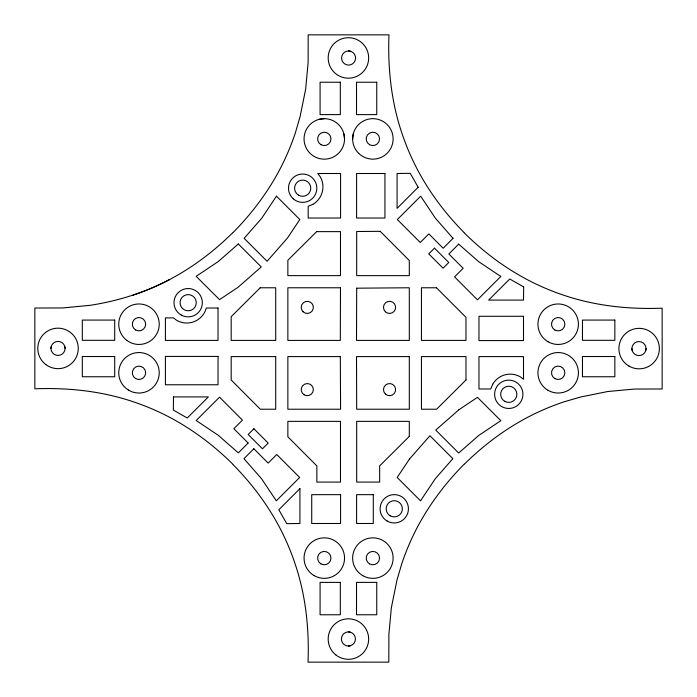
<?xml version="1.0" encoding="UTF-8"?>
<svg xmlns="http://www.w3.org/2000/svg" width="697" height="697" viewBox="0 0 697 697"><rect width="100%" height="100%" fill="white"/><g stroke="black" fill="none" stroke-linecap="round" stroke-linejoin="round"><path stroke-width="1.05" d="M352.63 139.139L353.266 133.894M50.942 348.5L50.942 348.334A7.092 7.092 0 0 1 58.025 341.408A7.092 7.092 0 0 1 65.117 348.334L65.109 348.5A7.092 7.092 0 0 1 58.025 355.426A7.092 7.092 0 0 1 50.933 348.5L51.186 346.67M645.814 350.33L646.058 348.5A7.092 7.092 0 0 0 638.975 341.574A7.092 7.092 0 0 0 631.883 348.5L631.891 348.666A7.092 7.092 0 0 0 638.975 355.592A7.092 7.092 0 0 0 646.067 348.666L646.058 348.5M169.571 279.575C192.869 267.265 214.075 251.225 232.772 232.685L232.85 232.772C251.39 214.075 267.43 192.869 279.741 169.571A245.692 245.692 0 0 0 295.328 132.97L300.093 116.617L305.643 89.286L308.118 62.608L308.187 34.85L388.978 34.85C387.689 67.975 391.217 101.466 401.838 132.97A245.692 245.692 0 0 0 417.425 169.571C429.735 192.869 445.775 214.075 464.315 232.772L464.228 232.85C482.925 251.39 504.131 267.43 527.429 279.741A245.692 245.692 0 0 0 564.03 295.328C595.534 305.948 629.025 309.477 662.15 308.187L662.15 388.978L634.392 389.048L607.714 391.522L580.514 397.037L564.03 401.838A245.692 245.692 0 0 0 527.429 417.425C504.131 429.735 482.925 445.775 464.228 464.315L464.15 464.228C445.61 482.925 429.57 504.131 417.259 527.429A245.692 245.692 0 0 0 401.672 564.03L396.968 580.148L391.357 607.714L388.882 634.392L388.813 662.15L308.022 662.15C309.311 629.025 305.783 595.534 295.162 564.03A245.692 245.692 0 0 0 279.575 527.429C267.265 504.131 251.225 482.925 232.685 464.228L232.772 464.15C214.075 445.61 192.869 429.57 169.571 417.259A245.692 245.692 0 0 0 132.97 401.672C101.466 391.052 67.975 387.523 34.85 388.813L34.85 308.022L62.608 307.952L90.366 305.295C117.932 300.973 144.871 292.644 169.571 279.575A245.692 245.692 0 0 1 132.97 295.162M348.334 646.058L348.5 646.058A7.092 7.092 0 0 0 355.426 638.975A7.092 7.092 0 0 0 348.5 631.883L348.334 631.891A7.092 7.092 0 0 0 341.408 638.975A7.092 7.092 0 0 0 348.334 646.067L350.164 645.814M319.217 119.309L324.462 118.664M348.5 50.942L348.666 50.942A7.083 7.083 0 0 1 350.33 64.865L348.5 65.109A7.092 7.092 0 0 1 341.574 58.025A7.092 7.092 0 0 1 348.5 50.933L350.33 51.186M348.334 631.891L350.164 632.135M631.891 348.5L632.135 350.33M64.865 346.67L65.109 348.5M343.891 133.833L344.536 139.078A20.239 20.239 0 0 1 314.025 156.355A20.239 20.239 0 0 1 314.321 121.295A20.239 20.239 0 0 1 344.536 139.078M173.501 396.915L173.344 410.089L187.249 417.991L208.351 396.915L173.501 396.915M523.656 286.911L523.499 300.085L488.649 300.085L509.751 279.009L523.656 286.911M340.485 287.774L340.319 340.406L287.861 340.406L287.861 287.774L340.485 287.774M356.681 288.183L356.515 340.406L409.305 340.406L409.305 287.774L356.681 288.183M492.701 384.265L490.749 388.978L478.97 388.978L478.97 356.594L523.499 356.594L523.499 379.273L520.354 376.85A20.239 20.239 0 0 0 492.701 384.265M276.482 196.171L261.706 218.283L244.133 238.322L267.082 261.27L287.46 238.034L299.823 219.538L276.482 196.171M409.54 458.966L397.177 477.462L420.518 500.829L435.294 478.717L452.867 458.678L429.918 435.73L409.54 458.966M248.141 443.031L238.322 452.867L218.283 435.294L196.171 420.518L219.538 397.177L242.434 420.125L233.843 428.707L248.141 443.031M453.033 238.322L443.144 248.237L428.847 233.904L420.247 242.486L397.342 219.538L420.683 196.171L435.459 218.283L453.033 238.322M253.856 448.763L243.967 458.678L261.541 478.717L276.317 500.829L299.658 477.462L276.753 454.514L268.153 463.096L253.856 448.763M458.678 244.133L448.859 253.969L463.156 268.293L454.566 276.875L477.462 299.823L500.829 276.482L478.717 261.706L458.678 244.133M418.156 187.249L397.081 208.351L397.081 173.501L410.254 173.344L418.156 187.249M253.9 428.751L248.176 434.475L262.473 448.807L268.197 443.074L253.9 428.751M434.492 248.158L428.768 253.891L443.065 268.214L448.79 262.49L434.492 248.158M299.919 488.649L278.844 509.751L286.746 523.656L299.919 523.499L299.919 488.649M260.225 287.774L231.186 316.673L231.186 340.406L275.716 340.406L275.716 287.774L260.225 287.774M316.647 231.631L287.861 260.277L287.861 275.637L340.485 275.637L340.485 231.631L316.647 231.631M409.305 436.392L379.656 465.901L379.656 482.089L356.681 482.089L356.681 421.363L409.305 421.363L409.305 436.392M465.979 379.996L436.61 409.226L421.45 409.226L421.45 356.594L465.979 356.594L465.979 379.996M238.322 243.967L218.283 261.541L196.171 276.317L219.538 299.658L238.034 287.295L261.27 266.916L238.322 243.967M458.966 409.705L435.73 430.084L458.678 453.033L478.717 435.459L500.829 420.683L477.462 397.342L458.966 409.705M312.822 204.378L308.187 206.303L308.187 218.03L340.572 218.03L340.572 173.501L317.745 173.501L320.228 176.733A20.239 20.239 0 0 1 312.822 204.378M380.205 231.326L356.681 231.509L356.681 275.637L409.305 275.637L409.305 260.504L380.205 231.326M340.319 82.229L320.08 82.229L320.08 114.613L340.319 114.613L340.319 82.229M376.755 82.229L356.515 82.229L356.515 114.613L376.755 114.613L376.755 82.229M384.936 173.501L356.594 173.501L356.594 218.03L384.936 218.03L384.936 173.501M436.505 287.774L421.45 287.774L421.45 340.406L465.979 340.406L465.979 317.327L436.505 287.774M218.03 308.022L206.321 308.022A20.239 20.239 0 0 1 176.646 320.315L173.501 317.893L165.407 317.893L165.407 340.406L218.03 340.406L218.03 308.022M523.499 316.281L478.97 316.281L478.97 340.572L523.499 340.572L523.499 316.281M114.7 320.08L82.316 320.08L82.316 340.319L114.7 340.319L114.7 320.08M614.85 320.08L582.465 320.08L582.465 340.319L614.85 340.319L614.85 320.08M114.7 356.515L82.316 356.515L82.316 376.755L114.7 376.755L114.7 356.515M218.03 356.428L165.407 356.428L165.407 384.77L218.03 384.77L218.03 356.428M614.85 356.515L582.465 356.515L582.465 376.755L614.85 376.755L614.85 356.515M275.716 356.594L231.186 356.594L231.186 380.004L260.329 409.226L275.716 409.226L275.716 356.594M340.319 356.594L287.861 356.594L287.861 409.226L340.589 409.226L340.319 356.594M409.305 356.594L356.515 356.594L356.681 409.226L409.305 409.226L409.305 356.594M340.485 421.363L287.861 421.363L287.861 436.827L316.847 465.901L316.847 482.089L340.485 482.089L340.485 421.363M340.572 494.661L311.725 494.661L311.725 523.499L340.572 523.499L340.572 494.661M373.296 494.661L356.594 494.661L356.594 523.499L373.296 523.499L373.296 494.661M340.319 582.387L320.08 582.387L320.08 614.771L340.319 614.771L340.319 582.387M376.755 582.387L356.515 582.387L356.515 614.771L376.755 614.771L376.755 582.387M369.532 144.688A6.682 6.682 0 0 0 379.551 138.903A6.682 6.682 0 0 0 369.532 133.118A6.682 6.682 0 0 0 369.532 144.688M320.951 144.688A6.682 6.682 0 0 0 330.97 138.903A6.682 6.682 0 0 0 320.951 133.118A6.682 6.682 0 0 0 320.951 144.688M135.654 329.995A6.682 6.682 0 0 0 145.664 324.21A6.682 6.682 0 0 0 135.654 318.424A6.682 6.682 0 0 0 135.654 329.995M135.654 378.576A6.682 6.682 0 0 0 145.664 372.79A6.682 6.682 0 0 0 135.654 367.005A6.682 6.682 0 0 0 135.654 378.576M320.951 563.882A6.682 6.682 0 0 0 330.97 558.097A6.682 6.682 0 0 0 320.951 552.312A6.682 6.682 0 0 0 320.951 563.882M369.532 563.882A6.682 6.682 0 0 0 379.551 558.097A6.682 6.682 0 0 0 369.532 552.312A6.682 6.682 0 0 0 369.532 563.882M554.838 329.995A6.682 6.682 0 0 0 564.858 324.21A6.682 6.682 0 0 0 554.838 318.424A6.682 6.682 0 0 0 554.838 329.995M554.838 378.576A6.682 6.682 0 0 0 564.858 372.79A6.682 6.682 0 0 0 554.838 367.005A6.682 6.682 0 0 0 554.838 378.576M45.863 364.592A20.239 20.239 0 0 0 78.116 350.861A20.239 20.239 0 0 0 50.097 329.794A20.239 20.239 0 0 0 45.863 364.592M126.767 340.345A20.239 20.239 0 0 0 159.073 326.727A20.239 20.239 0 0 0 131.132 305.556A20.239 20.239 0 0 0 126.767 340.345M128.361 390.015A20.239 20.239 0 0 0 159.221 373.383A20.239 20.239 0 0 0 129.381 354.973A20.239 20.239 0 0 0 128.361 390.015M336.102 655.119A20.239 20.239 0 0 0 368.486 641.684A20.239 20.239 0 0 0 340.659 620.365A20.239 20.239 0 0 0 336.102 655.119M314.173 575.626A20.239 20.239 0 0 0 344.536 558.097A20.239 20.239 0 0 0 314.173 540.567A20.239 20.239 0 0 0 314.173 575.626M362.754 575.626A20.239 20.239 0 0 0 393.117 558.097A20.239 20.239 0 0 0 362.754 540.567A20.239 20.239 0 0 0 362.754 575.626M548.06 341.739A20.239 20.239 0 0 0 578.414 324.21A20.239 20.239 0 0 0 548.06 306.68A20.239 20.239 0 0 0 548.06 341.739M548.06 390.32A20.239 20.239 0 0 0 578.414 372.79A20.239 20.239 0 0 0 548.06 355.261A20.239 20.239 0 0 0 548.06 390.32M629.016 366.108A20.239 20.239 0 0 0 659.379 348.587A20.239 20.239 0 0 0 629.016 331.058A20.239 20.239 0 0 0 629.016 366.108M338.298 75.468A20.239 20.239 0 0 0 368.661 57.947A20.239 20.239 0 0 0 338.298 40.417A20.239 20.239 0 0 0 338.298 75.468M358.728 153.384A20.239 20.239 0 0 0 392.481 143.922A20.239 20.239 0 0 0 367.406 119.414A20.239 20.239 0 0 0 358.728 153.384M385.371 311.777A6.073 6.073 0 0 0 395.452 308.788A6.073 6.073 0 0 0 387.82 301.548A6.073 6.073 0 0 0 385.371 311.777M304.075 394.781A6.073 6.073 0 0 0 313.354 389.841A6.073 6.073 0 0 0 304.432 384.274A6.073 6.073 0 0 0 304.075 394.781M303.082 311.751A6.073 6.073 0 0 0 313.18 308.823A6.073 6.073 0 0 0 305.6 301.54A6.073 6.073 0 0 0 303.082 311.751M385.354 394.014A6.073 6.073 0 0 0 395.443 391.069A6.073 6.073 0 0 0 387.846 383.803A6.073 6.073 0 0 0 385.354 394.014M298.621 195.212A8.094 8.094 0 0 0 310.766 188.199A8.094 8.094 0 0 0 298.621 181.185A8.094 8.094 0 0 0 298.621 195.212M182.44 308.423A8.094 8.094 0 0 0 195.988 304.798A8.094 8.094 0 0 0 186.073 294.883A8.094 8.094 0 0 0 182.44 308.423M390.215 515.815A8.094 8.094 0 0 0 402.361 508.801A8.094 8.094 0 0 0 390.215 501.788A8.094 8.094 0 0 0 390.215 515.815M504.715 401.315A8.094 8.094 0 0 0 516.86 394.302A8.094 8.094 0 0 0 504.715 387.288A8.094 8.094 0 0 0 504.715 401.315M181.081 314.974A14.167 14.167 0 0 0 202.339 302.698A14.167 14.167 0 0 0 181.081 290.431A14.167 14.167 0 0 0 181.081 314.974M293.324 198.854A14.167 14.167 0 0 0 316.56 190.961A14.167 14.167 0 0 0 298.107 174.781A14.167 14.167 0 0 0 293.324 198.854M501.683 406.569A14.167 14.167 0 0 0 522.933 394.302A14.167 14.167 0 0 0 501.683 382.026A14.167 14.167 0 0 0 501.683 406.569M387.183 521.068A14.167 14.167 0 0 0 408.433 508.801A14.167 14.167 0 0 0 387.183 496.525A14.167 14.167 0 0 0 387.183 521.068"/></g></svg>
